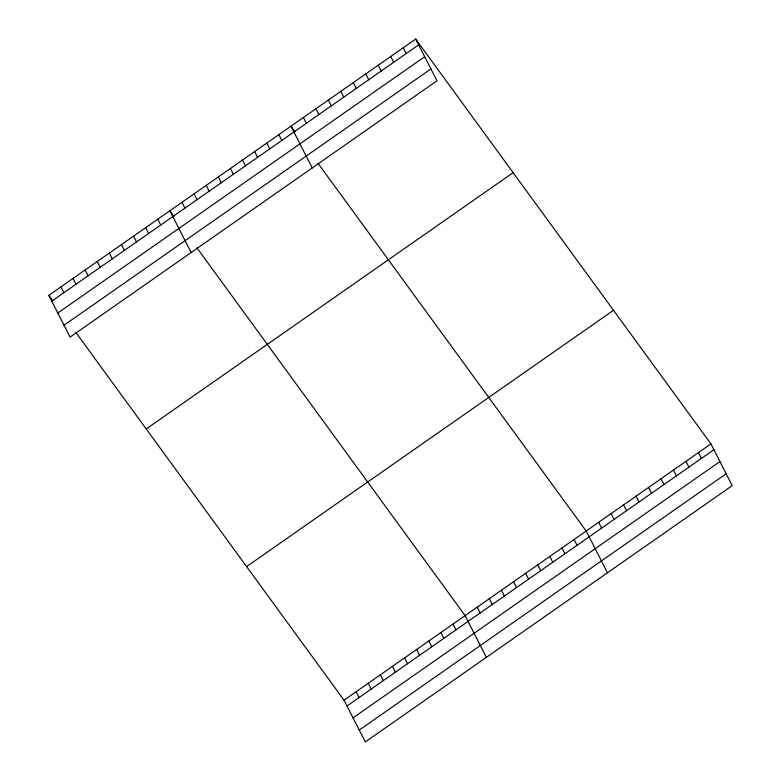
<?xml version="1.0" encoding="UTF-8"?>
<svg xmlns="http://www.w3.org/2000/svg" width="781" height="781" viewBox="0 0 781 781"><rect width="100%" height="100%" fill="white"/><g stroke="black" fill="none" stroke-linecap="round" stroke-linejoin="round"><path stroke-width="1.17" d="M415.697 39.05L436.969 80.804L70.075 337.109L48.803 295.355L415.697 39.05L710.925 443.891L732.197 485.645L365.303 741.95L344.03 700.196L75.864 332.462M51.761 301.154L418.645 44.849M57.804 313.015L424.698 56.71M64.032 325.238L430.927 68.933M146.232 428.954L513.117 172.65M246.611 566.596L613.495 310.291M344.03 700.196L710.925 443.891M346.989 706.004L713.883 449.7M353.032 717.866L719.926 461.561M359.26 730.089L726.154 473.784M295.013 131.764L290.952 126.19L312.224 167.944M318.013 163.307L586.18 531.041L607.452 572.785M173.938 216.337L169.877 210.772L191.15 252.527M196.939 247.88L465.105 615.623L486.378 657.368M48.803 295.355L52.864 300.919M698.448 452.609L701.406 458.408M685.972 461.327L688.93 467.126M673.495 470.035L676.453 475.844M661.029 478.753L663.977 484.552M648.552 487.471L651.51 493.27M636.076 496.179L639.034 501.978M403.221 47.768L406.179 53.567M623.599 504.897L626.557 510.696M390.744 56.476L393.702 62.285M611.132 513.605L614.081 519.414M378.268 65.194L381.226 70.993M598.656 522.323L601.614 528.122M365.801 73.912L368.749 79.711M353.324 82.62L356.282 88.419M574.074 539.495L577.032 545.294M340.848 91.338L343.806 97.137M561.969 547.95L564.917 553.758M328.371 100.046L331.329 105.855M549.853 556.414L552.811 562.213M315.905 108.764L318.853 114.563M537.748 564.868L540.706 570.677M303.428 117.482L306.386 123.281M525.642 573.332L528.6 579.131M513.537 581.786L516.495 587.585M278.846 134.654L281.804 140.453M501.431 590.241L504.389 596.049M266.741 143.108L269.689 148.907M489.326 598.705L492.274 604.504M254.626 151.563L257.584 157.371M477.211 607.159L480.169 612.958M242.52 160.027L245.478 165.826M230.415 168.481L233.373 174.29M453 624.078L455.958 629.876M218.309 176.945L221.267 182.744M440.894 632.532L443.852 638.341M206.204 185.4L209.152 191.199M428.789 640.996L431.737 646.795M194.088 193.854L197.046 199.663M416.673 649.45L419.631 655.249M181.983 202.318L184.941 208.117M404.568 657.905L407.526 663.713M392.462 666.369L395.42 672.168M157.772 219.236L160.73 225.035M380.357 674.823L383.315 680.622M145.666 227.691L148.615 233.49M368.251 683.287L371.2 689.086M133.561 236.145L136.509 241.954M356.136 691.741L359.094 697.54M121.445 244.609L124.404 250.408M109.34 253.064L112.298 258.862M97.234 261.518L100.193 267.327M85.129 269.982L88.087 275.781M73.023 278.436L75.972 284.235M60.908 286.9L63.866 292.699"/></g></svg>
